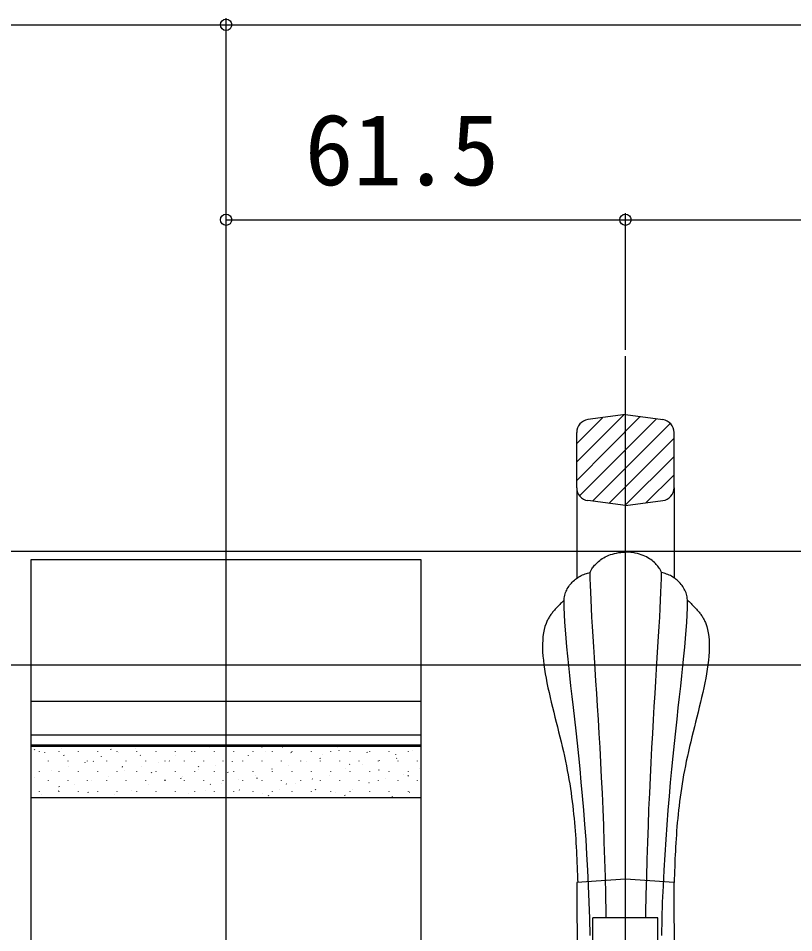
# Model space of a CAD drawing. Units: millimetres, scale not verified. Extents: x -875 to 875, y -1300 to 1293.
# Drawn here: x 377 to 496.4, y 811.7 to 952.4 of the extents above; entities that cross this region are included whole.
import ezdxf
from ezdxf.enums import TextEntityAlignment as Align

# ---------------------------------------------------------------- set-up
doc = ezdxf.new("R2010")
doc.units = ezdxf.units.MM
doc.header["$LTSCALE"] = 8
for name, color, linetype in [('0-4_YKK_12', 2, 'Continuous'), ('0-5_YKK_13', 4, 'Continuous'), ('0-6_YKK_D', 6, 'Continuous'), ('0-8_YSS_K', 3, 'Continuous')]:
    doc.layers.add(name, color=color, linetype=linetype)
doc.styles.add('ＭＳ ゴシック', font='')
doc.styles.get('ＭＳ ゴシック').set_extended_font_data('MS Gothic')

msp = doc.modelspace()

# ---------------------------------------------------------------- linework, layer by layer
at = {"layer": '0-4_YKK_12'}
msp.add_line((301.5, 870.4), (631.5, 870.4), dxfattribs=at)
at = {"layer": '0-5_YKK_13'}
for p, q in [((470.5, 760.4), (470.5, 900.4)), ((463, 884.122), (470.244, 891.366)), ((463, 881.293), (472.8, 891.093)), ((463, 886.95), (466.981, 890.931)), ((470.5, 891.4), (464.736, 890.631)), ((470.5, 891.4), (476.264, 890.631)), ((463.438, 878.902), (475.296, 890.761)), ((465.439, 878.075), (477.421, 890.057)), ((463, 880.151), (463, 888.649)), ((478, 880.151), (478, 888.649)), ((467.934, 877.742), (478, 887.808)), ((470.43, 877.409), (478, 884.979)), ((473.672, 877.823), (478, 882.151)), ((463, 880.151), (463, 866.218)), ((478, 880.151), (478, 866.284)), ((470.5, 877.4), (464.736, 878.169)), ((470.5, 877.4), (476.264, 878.169)), ((379, 847.3), (439, 847.3)), ((379, 842.103), (439, 842.103)), ((379, 840.576), (439, 840.576)), ((379, 832.415), (379, 840.576)), ((379, 840.389), (439, 840.389)), ((406.385, 840.134), (406.382, 840.144)), ((414.56, 840.199), (414.505, 840.283)), ((417.722, 840.211), (417.718, 840.22)), ((426.29, 840.235), (426.234, 840.319)), ((429.058, 840.287), (429.055, 840.297)), ((379.575, 839.783), (379.52, 839.866)), ((380.299, 839.491), (380.299, 839.541)), ((381.083, 839.382), (381.079, 839.391)), ((383.289, 839.491), (383.289, 839.541)), ((383.712, 839.981), (383.708, 839.99)), ((384.079, 838.899), (384.023, 838.982)), ((386.279, 839.491), (386.279, 839.541)), ((389.269, 839.491), (389.269, 839.541)), ((389.807, 838.813), (389.804, 838.822)), ((391.305, 839.819), (391.25, 839.902)), ((392.259, 839.491), (392.259, 839.541)), ((392.419, 839.459), (392.416, 839.468)), ((395.048, 840.057), (395.045, 840.067)), ((395.249, 839.491), (395.249, 839.541)), ((395.808, 838.935), (395.753, 839.018)), ((398.239, 839.491), (398.239, 839.541)), ((401.144, 838.889), (401.141, 838.899)), ((401.229, 839.491), (401.229, 839.541)), ((403.756, 839.535), (403.753, 839.545)), ((404.219, 839.491), (404.219, 839.541)), ((407.209, 839.491), (407.209, 839.541)), ((410.199, 839.491), (410.199, 839.541)), ((412.481, 838.966), (412.477, 838.975)), ((413.189, 839.491), (413.189, 839.541)), ((415.093, 839.612), (415.089, 839.621)), ((416.179, 839.491), (416.179, 839.541)), ((419.063, 839.315), (419.008, 839.398)), ((419.169, 839.491), (419.169, 839.541)), ((422.159, 839.491), (422.159, 839.541)), ((423.817, 839.043), (423.814, 839.052)), ((425.149, 839.491), (425.149, 839.541)), ((426.429, 839.689), (426.426, 839.698)), ((428.139, 839.491), (428.139, 839.541)), ((430.793, 839.351), (430.738, 839.434)), ((431.129, 839.491), (431.129, 839.541)), ((434.119, 839.491), (434.119, 839.541)), ((435.154, 839.119), (435.151, 839.129)), ((437.109, 839.491), (437.109, 839.541)), ((437.766, 839.765), (437.763, 839.775)), ((381.674, 838.066), (381.674, 838.116)), ((384.664, 838.066), (384.664, 838.116)), ((387.312, 837.837), (387.309, 837.846)), ((387.654, 838.066), (387.654, 838.116)), ((388.582, 838.014), (388.527, 838.097)), ((390.644, 838.066), (390.644, 838.116)), ((393.634, 838.066), (393.634, 838.116)), ((396.02, 837.314), (396.016, 837.324)), ((396.624, 838.066), (396.624, 838.116)), ((398.649, 837.913), (398.645, 837.923)), ((399.614, 838.066), (399.614, 838.116)), ((400.311, 838.05), (400.256, 838.133)), ((402.604, 838.066), (402.604, 838.116)), ((405.594, 838.066), (405.594, 838.116)), ((407.356, 837.391), (407.353, 837.4)), ((408.584, 838.066), (408.584, 838.116)), ((409.985, 837.99), (409.982, 837.999)), ((411.574, 838.066), (411.574, 838.116)), ((414.564, 838.066), (414.564, 838.116)), ((417.554, 838.066), (417.554, 838.116)), ((418.693, 837.468), (418.69, 837.477)), ((420.544, 838.066), (420.544, 838.116)), ((421.322, 838.067), (421.319, 838.076)), ((423.566, 838.431), (423.511, 838.514)), ((423.534, 838.066), (423.534, 838.116)), ((426.524, 838.066), (426.524, 838.116)), ((428.07, 837.546), (428.014, 837.63)), ((429.514, 838.066), (429.514, 838.116)), ((430.03, 837.544), (430.026, 837.554)), ((432.504, 838.066), (432.504, 838.116)), ((432.659, 838.143), (432.655, 838.153)), ((435.296, 838.467), (435.241, 838.55)), ((435.494, 838.066), (435.494, 838.116)), ((438.484, 838.066), (438.484, 838.116)), ((380.299, 836.451), (380.299, 836.501)), ((382.071, 836.592), (382.067, 836.601)), ((383.289, 836.451), (383.289, 836.501)), ((384.683, 837.238), (384.68, 837.247)), ((386.279, 836.451), (386.279, 836.501)), ((389.269, 836.451), (389.269, 836.501)), ((392.259, 836.451), (392.259, 836.501)), ((393.085, 837.13), (393.03, 837.213)), ((393.407, 836.668), (393.404, 836.678)), ((395.249, 836.451), (395.249, 836.501)), ((397.588, 836.245), (397.533, 836.329)), ((398.239, 836.451), (398.239, 836.501)), ((401.229, 836.451), (401.229, 836.501)), ((404.219, 836.451), (404.219, 836.501)), ((404.744, 836.745), (404.741, 836.754)), ((404.815, 837.166), (404.759, 837.249)), ((407.209, 836.451), (407.209, 836.501)), ((409.318, 836.281), (409.263, 836.365)), ((410.199, 836.451), (410.199, 836.501)), ((413.189, 836.451), (413.189, 836.501)), ((416.081, 836.822), (416.077, 836.831)), ((416.179, 836.451), (416.179, 836.501)), ((419.169, 836.451), (419.169, 836.501)), ((422.159, 836.451), (422.159, 836.501)), ((424.922, 835.922), (424.919, 835.932)), ((425.149, 836.451), (425.149, 836.501)), ((427.417, 836.898), (427.414, 836.908)), ((428.139, 836.451), (428.139, 836.501)), ((431.129, 836.451), (431.129, 836.501)), ((432.573, 836.662), (432.518, 836.745)), ((434.119, 836.451), (434.119, 836.501)), ((436.259, 835.999), (436.255, 836.008)), ((437.109, 836.451), (437.109, 836.501)), ((438.754, 836.975), (438.751, 836.984)), ((379.575, 835.616), (379.572, 835.625)), ((381.674, 835.026), (381.674, 835.076)), ((384.664, 835.026), (384.664, 835.076)), ((387.654, 835.026), (387.654, 835.076)), ((388.283, 835.094), (388.28, 835.103)), ((390.644, 835.026), (390.644, 835.076)), ((390.912, 835.692), (390.909, 835.702)), ((393.634, 835.026), (393.634, 835.076)), ((396.624, 835.026), (396.624, 835.076)), ((397.008, 834.524), (397.004, 834.534)), ((399.614, 835.026), (399.614, 835.076)), ((399.62, 835.17), (399.617, 835.18)), ((402.091, 835.361), (402.036, 835.444)), ((402.249, 835.769), (402.245, 835.779)), ((402.604, 835.026), (402.604, 835.076)), ((405.594, 835.026), (405.594, 835.076)), ((406.595, 834.476), (406.539, 834.56)), ((408.344, 834.601), (408.341, 834.61)), ((408.584, 835.026), (408.584, 835.076)), ((410.957, 835.247), (410.953, 835.256)), ((411.574, 835.026), (411.574, 835.076)), ((413.585, 835.846), (413.582, 835.855)), ((413.821, 835.397), (413.766, 835.48)), ((414.564, 835.026), (414.564, 835.076)), ((417.554, 835.026), (417.554, 835.076)), ((418.324, 834.512), (418.269, 834.596)), ((419.681, 834.677), (419.678, 834.687)), ((420.544, 835.026), (420.544, 835.076)), ((422.293, 835.324), (422.29, 835.333)), ((423.534, 835.026), (423.534, 835.076)), ((426.524, 835.026), (426.524, 835.076)), ((429.514, 835.026), (429.514, 835.076)), ((431.018, 834.754), (431.014, 834.764)), ((432.504, 835.026), (432.504, 835.076)), ((433.63, 835.4), (433.627, 835.41)), ((435.494, 835.026), (435.494, 835.076)), ((437.076, 835.777), (437.021, 835.861)), ((438.484, 835.026), (438.484, 835.076)), ((380.299, 833.411), (380.299, 833.461)), ((383.176, 833.472), (383.172, 833.481)), ((383.34, 834.096), (383.284, 834.179)), ((383.289, 833.411), (383.289, 833.461)), ((385.671, 834.448), (385.668, 834.457)), ((386.279, 833.411), (386.279, 833.461)), ((387.843, 833.211), (387.788, 833.295)), ((389.269, 833.411), (389.269, 833.461)), ((392.259, 833.411), (392.259, 833.461)), ((394.512, 833.548), (394.509, 833.558)), ((395.249, 833.411), (395.249, 833.461)), ((398.239, 833.411), (398.239, 833.461)), ((401.229, 833.411), (401.229, 833.461)), ((404.219, 833.411), (404.219, 833.461)), ((405.849, 833.625), (405.846, 833.634)), ((407.209, 833.411), (407.209, 833.461)), ((410.199, 833.411), (410.199, 833.461)), ((411.098, 833.592), (411.043, 833.675)), ((413.189, 833.411), (413.189, 833.461)), ((414.557, 833.103), (414.553, 833.112)), ((416.179, 833.411), (416.179, 833.461)), ((417.186, 833.702), (417.182, 833.711)), ((419.169, 833.411), (419.169, 833.461)), ((422.159, 833.411), (422.159, 833.461)), ((422.827, 833.628), (422.772, 833.711)), ((425.149, 833.411), (425.149, 833.461)), ((425.893, 833.179), (425.89, 833.189)), ((428.139, 833.411), (428.139, 833.461)), ((428.522, 833.778), (428.519, 833.788)), ((431.129, 833.411), (431.129, 833.461)), ((434.119, 833.411), (434.119, 833.461)), ((437.109, 833.411), (437.109, 833.461)), ((437.23, 833.256), (437.227, 833.265)), ((380.547, 832.873), (380.543, 832.882)), ((391.883, 832.949), (391.88, 832.959)), ((403.22, 833.026), (403.217, 833.035)), ((411.945, 832.457), (411.941, 832.466)), ((415.601, 832.707), (415.546, 832.791)), ((423.281, 832.533), (423.278, 832.543)), ((427.331, 832.743), (427.275, 832.827)), ((434.618, 832.61), (434.615, 832.619)), ((475.5, 813.949), (465.5, 813.949)), ((465.5, 760.4), (465.5, 813.949)), ((475.5, 760.4), (475.5, 813.949))]:
    msp.add_line(p, q, dxfattribs=at)
for points in [[(465.758, 868.221), (465.89, 868.366), (466.034, 868.514), (466.191, 868.662), (466.36, 868.811), (466.543, 868.958), (466.739, 869.103), (466.949, 869.244), (467.172, 869.381), (467.409, 869.512), (467.66, 869.636), (467.925, 869.752), (468.204, 869.858), (468.498, 869.954), (468.807, 870.038), (469.13, 870.11), (469.469, 870.167), (469.823, 870.21), (470.192, 870.235), (470.577, 870.244)], [(475.388, 868.202), (475.258, 868.347), (475.114, 868.495), (474.958, 868.644), (474.789, 868.794), (474.607, 868.942), (474.411, 869.087), (474.203, 869.23), (473.98, 869.367), (473.744, 869.499), (473.493, 869.624), (473.228, 869.741), (472.949, 869.849), (472.656, 869.946), (472.347, 870.031), (472.024, 870.104), (471.685, 870.163), (471.331, 870.206), (470.962, 870.234), (470.577, 870.244)], [(461.557, 864.608), (461.665, 864.794), (461.781, 864.976), (461.906, 865.151), (462.039, 865.321), (462.18, 865.484), (462.327, 865.642), (462.482, 865.793), (462.642, 865.937), (462.809, 866.074), (462.98, 866.204), (463.157, 866.327), (463.337, 866.443), (463.522, 866.551), (463.711, 866.651), (463.902, 866.743), (464.096, 866.827), (464.292, 866.902), (464.489, 866.969), (464.688, 867.027), (464.888, 867.076), (465.088, 867.115)], [(467.531, 813.949), (467.522, 814.681), (467.474, 817.498), (467.413, 820.259), (467.34, 822.962), (467.257, 825.605), (467.164, 828.188), (467.063, 830.71), (466.955, 833.168), (466.841, 835.562), (466.722, 837.891), (466.6, 840.153), (466.475, 842.346), (466.349, 844.47), (466.223, 846.524), (466.097, 848.505), (465.974, 850.413), (465.854, 852.246), (465.739, 854.003), (465.629, 855.683), (465.527, 857.285), (465.432, 858.806), (465.346, 860.247), (465.271, 861.605), (465.207, 862.88), (465.155, 864.069), (465.118, 865.173), (465.095, 866.188), (465.088, 867.115), (465.093, 867.157), (465.109, 867.215), (465.136, 867.286), (465.174, 867.37), (465.222, 867.466), (465.282, 867.573), (465.354, 867.688), (465.437, 867.812), (465.532, 867.943), (465.639, 868.08), (465.758, 868.221)], [(473.65, 813.949), (473.661, 814.669), (473.715, 817.486), (473.781, 820.246), (473.856, 822.948), (473.942, 825.592), (474.035, 828.175), (474.136, 830.696), (474.242, 833.154), (474.354, 835.547), (474.47, 837.876), (474.589, 840.137), (474.71, 842.33), (474.831, 844.453), (474.953, 846.506), (475.073, 848.487), (475.191, 850.394), (475.306, 852.227), (475.417, 853.984), (475.522, 855.664), (475.621, 857.265), (475.712, 858.786), (475.794, 860.226), (475.868, 861.584), (475.93, 862.859), (475.981, 864.048), (476.019, 865.151), (476.043, 866.167), (476.053, 867.093), (476.048, 867.135), (476.032, 867.193), (476.006, 867.264), (475.969, 867.349), (475.92, 867.445), (475.861, 867.551), (475.79, 867.667), (475.707, 867.792), (475.613, 867.923), (475.507, 868.06), (475.388, 868.202)], [(479.574, 864.57), (479.467, 864.757), (479.351, 864.939), (479.227, 865.115), (479.094, 865.285), (478.954, 865.449), (478.807, 865.607), (478.653, 865.759), (478.494, 865.904), (478.328, 866.042), (478.157, 866.173), (477.981, 866.297), (477.8, 866.414), (477.616, 866.522), (477.428, 866.623), (477.237, 866.716), (477.044, 866.801), (476.848, 866.877), (476.651, 866.945), (476.452, 867.003), (476.253, 867.053), (476.053, 867.093)], [(465.085, 811.25), (465.027, 813.845), (464.946, 816.388), (464.844, 818.881), (464.724, 821.321), (464.587, 823.708), (464.436, 826.042), (464.271, 828.322), (464.094, 830.548), (463.909, 832.718), (463.715, 834.833), (463.517, 836.892), (463.314, 838.893), (463.109, 840.838), (462.904, 842.724), (462.701, 844.552), (462.502, 846.32), (462.308, 848.029), (462.121, 849.677), (461.943, 851.265), (461.777, 852.791), (461.623, 854.255), (461.484, 855.656), (461.362, 856.994), (461.258, 858.268), (461.174, 859.478), (461.113, 860.623), (461.075, 861.702), (461.064, 862.715), (461.071, 862.942), (461.091, 863.165), (461.123, 863.384), (461.168, 863.6), (461.224, 863.811), (461.292, 864.017), (461.37, 864.219), (461.459, 864.416), (461.557, 864.608)], [(476.088, 811.226), (476.153, 813.82), (476.239, 816.364), (476.344, 818.855), (476.466, 821.295), (476.604, 823.682), (476.755, 826.015), (476.919, 828.295), (477.093, 830.52), (477.275, 832.689), (477.465, 834.804), (477.659, 836.861), (477.857, 838.862), (478.056, 840.806), (478.256, 842.691), (478.453, 844.518), (478.647, 846.286), (478.836, 847.994), (479.017, 849.642), (479.19, 851.229), (479.352, 852.754), (479.502, 854.217), (479.638, 855.618), (479.758, 856.956), (479.86, 858.23), (479.943, 859.439), (480.005, 860.583), (480.045, 861.662), (480.06, 862.675), (480.053, 862.902), (480.034, 863.125), (480.002, 863.345), (479.958, 863.56), (479.903, 863.771), (479.836, 863.978), (479.759, 864.18), (479.671, 864.378), (479.574, 864.57)], [(461.076, 862.839), (460.966, 862.735), (460.856, 862.63), (460.745, 862.526), (460.636, 862.421), (460.526, 862.316), (460.418, 862.21), (460.309, 862.104), (460.202, 861.997), (460.096, 861.889), (459.991, 861.781), (459.887, 861.671), (459.784, 861.561), (459.682, 861.449), (459.582, 861.336), (459.484, 861.221), (459.387, 861.105), (459.292, 860.987), (459.2, 860.868), (459.109, 860.747), (459.02, 860.624), (458.934, 860.499), (458.85, 860.372), (458.769, 860.243), (458.69, 860.112), (458.614, 859.978), (458.541, 859.842), (458.471, 859.703), (458.404, 859.561), (458.341, 859.417), (458.28, 859.27), (458.118, 858.806), (457.987, 858.315), (457.884, 857.8), (457.809, 857.261), (457.761, 856.699), (457.738, 856.116), (457.738, 855.513), (457.76, 854.891), (457.804, 854.251)], [(480.077, 862.839), (480.187, 862.735), (480.298, 862.63), (480.408, 862.526), (480.518, 862.421), (480.627, 862.316), (480.736, 862.21), (480.844, 862.104), (480.951, 861.997), (481.057, 861.889), (481.162, 861.781), (481.267, 861.671), (481.369, 861.561), (481.471, 861.449), (481.571, 861.336), (481.669, 861.221), (481.766, 861.105), (481.861, 860.987), (481.954, 860.868), (482.044, 860.747), (482.133, 860.624), (482.219, 860.499), (482.303, 860.372), (482.384, 860.243), (482.463, 860.112), (482.539, 859.978), (482.612, 859.842), (482.682, 859.703), (482.749, 859.561), (482.812, 859.417), (482.873, 859.27), (483.035, 858.806), (483.166, 858.315), (483.269, 857.8), (483.344, 857.261), (483.392, 856.699), (483.416, 856.116), (483.415, 855.513), (483.393, 854.891), (483.349, 854.251)], [(457.804, 854.251), (457.867, 853.595), (457.948, 852.923), (458.046, 852.237), (458.159, 851.538), (458.286, 850.827), (458.426, 850.106), (458.578, 849.375), (458.739, 848.636), (458.909, 847.89), (459.086, 847.139), (459.268, 846.382), (459.455, 845.622), (459.646, 844.86), (459.838, 844.097), (460.03, 843.334), (460.221, 842.573), (460.41, 841.813), (460.595, 841.058), (460.774, 840.307), (460.948, 839.563), (461.113, 838.826), (461.269, 838.097), (461.417, 837.376), (461.555, 836.663), (461.686, 835.958), (461.808, 835.26), (461.922, 834.569), (462.029, 833.885), (462.129, 833.208), (462.222, 832.537), (462.309, 831.871), (462.39, 831.212), (462.464, 830.557), (462.533, 829.908), (462.597, 829.264), (462.656, 828.624), (462.71, 827.988), (462.76, 827.357), (462.805, 826.729)], [(483.349, 854.251), (483.286, 853.595), (483.205, 852.923), (483.107, 852.237), (482.994, 851.538), (482.867, 850.827), (482.727, 850.106), (482.575, 849.375), (482.414, 848.636), (482.244, 847.89), (482.068, 847.139), (481.885, 846.382), (481.698, 845.622), (481.507, 844.86), (481.316, 844.097), (481.123, 843.334), (480.932, 842.573), (480.743, 841.813), (480.558, 841.058), (480.379, 840.307), (480.205, 839.563), (480.04, 838.826), (479.884, 838.097), (479.737, 837.376), (479.598, 836.663), (479.468, 835.958), (479.345, 835.26), (479.231, 834.569), (479.124, 833.885), (479.024, 833.208), (478.931, 832.537), (478.844, 831.871), (478.764, 831.212), (478.689, 830.557), (478.62, 829.908), (478.556, 829.264), (478.498, 828.624), (478.443, 827.988), (478.394, 827.357), (478.348, 826.729)], [(439, 840.576), (439, 832.415), (379, 832.415)], [(462.805, 826.729), (462.847, 826.104), (462.886, 825.483), (462.922, 824.864), (462.954, 824.248), (462.985, 823.634), (463.013, 823.022), (463.039, 822.412), (463.064, 821.803), (463.087, 821.195), (463.11, 820.589), (463.132, 819.982), (463.153, 819.377)], [(478.348, 826.729), (478.306, 826.104), (478.267, 825.483), (478.232, 824.864), (478.199, 824.248), (478.169, 823.634), (478.14, 823.022), (478.114, 822.412), (478.089, 821.803), (478.066, 821.195), (478.043, 820.589), (478.021, 819.982), (478, 819.377)], [(478.072, 806.824), (478, 819.377), (470.5, 819.893), (462.999, 819.41), (463.071, 806.843)]]:
    msp.add_lwpolyline(points, dxfattribs=at)
msp.add_lwpolyline([(439, 869.1), (439, 671.7), (379, 671.7), (379, 869.1)], close=True, dxfattribs=at)
for centre, start, end in [((465, 888.649), 97.595, 180), ((476, 888.649), 0, 82.405), ((465, 880.151), 180, 262.40572), ((476, 880.151), 277.595, 0)]:
    msp.add_arc(centre, 2, start, end, dxfattribs=at)
at = {"layer": '0-6_YKK_D'}
for p, q in [((69, 951.4), (409, 951.4)), ((409, 771.4), (409, 952.4)), ((409, 771.4), (409, 952.4)), ((409, 951.4), (749, 951.4)), ((409, 771.4), (409, 922.4)), ((470.5, 901.4), (470.5, 922.4)), ((470.5, 901.4), (470.5, 922.4)), ((409, 921.4), (470.5, 921.4)), ((470.5, 921.4), (585.5, 921.4))]:
    msp.add_line(p, q, dxfattribs=at)
for centre in [(409, 951.4), (409, 951.4), (409, 921.4), (470.5, 921.4), (470.5, 921.4)]:
    msp.add_circle(centre, 0.875, dxfattribs=at)
at = {"layer": '0-8_YSS_K'}
msp.add_line((301.5, 852.9), (631.5, 852.9), dxfattribs=at)

# ---------------------------------------------------------------- texts
at = {"layer": '0-6_YKK_D', "style": 'ＭＳ ゴシック'}
msp.add_text('61.5', height=11, dxfattribs=at).set_placement((421.128, 923.4), align=Align.BOTTOM_LEFT)

doc.saveas('drawing.dxf')
